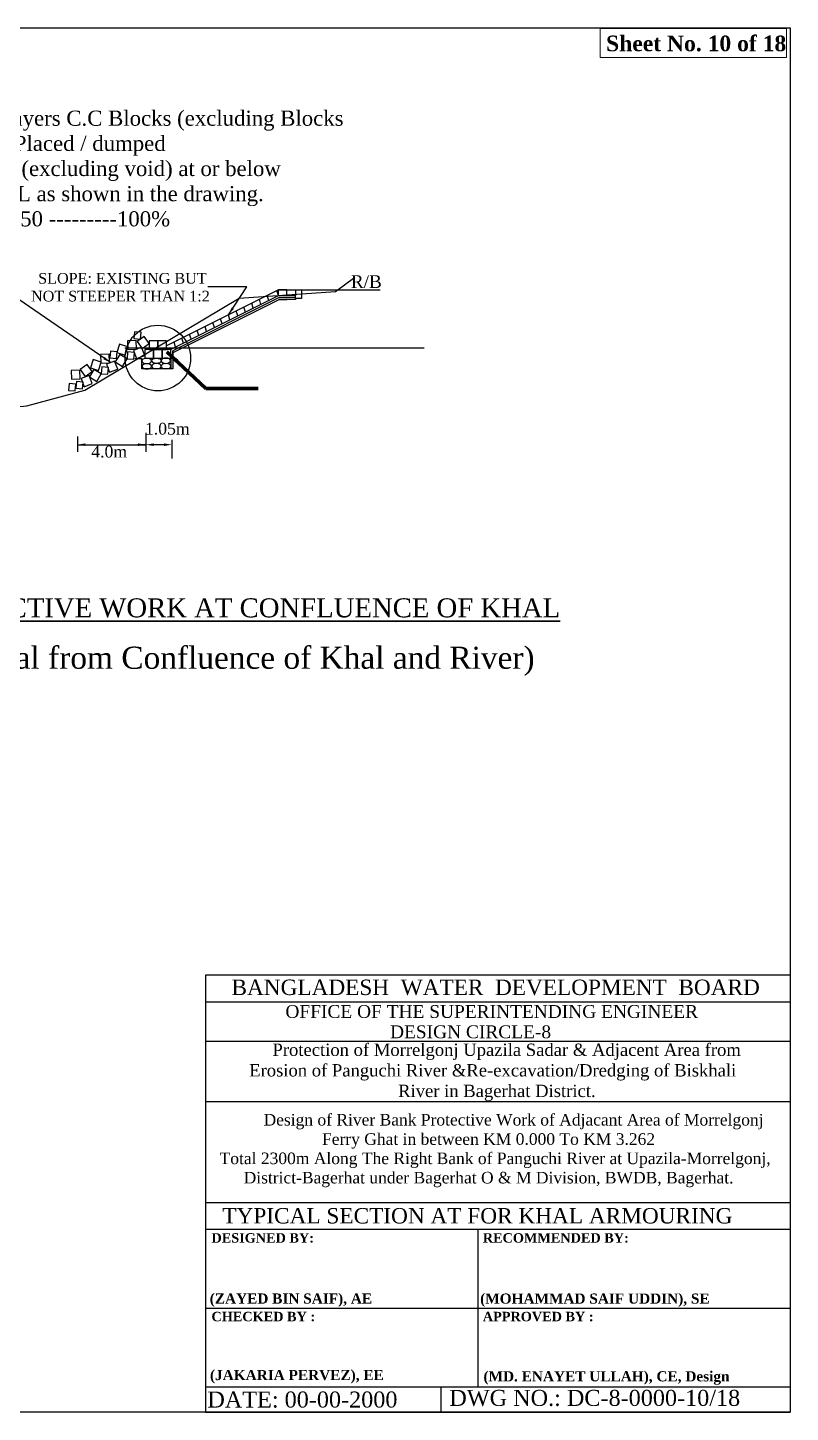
# Model space of a CAD drawing. Header units: metres. Extents: x -2434 to 11656, y -15288 to 8109.
# Drawn here: x 2015 to 2054.5, y -14062.1 to -13990.4 of the extents above; entities that cross this region are included whole.
import ezdxf
from ezdxf.enums import TextEntityAlignment as Align

# ---------------------------------------------------------------- set-up
doc = ezdxf.new("R2010")
doc.units = ezdxf.units.M
doc.layers.add('LINE', color=7, linetype='Continuous')
doc.styles.add('Kazi_T_H', font='timesbd.ttf')
doc.styles.get("Standard").update_dxf_attribs({"font": 'times.ttf'})
doc.dimstyles.get("Standard").update_dxf_attribs({"dimtxt": 0.5, "dimasz": 0.4075, "dimexe": 0.364, "dimexo": 0.219, "dimgap": 0.09, "dimtad": 0, "dimdec": 0, "dimlfac": 1000, "dimzin": 0, "dimdsep": 46, "dimtxsty": 'Standard', "dimcen": 0.09, "dimadec": 0, "dimazin": 0, "dimtfac": 1, "dimtdec": 0, "dimtofl": 0, "dimtmove": 0, "dimatfit": 3, "dimfxl": 1, "dimtolj": 1, "dimtzin": 0, "dimarcsym": 0})

msp = doc.modelspace()

# ---------------------------------------------------------------- hatches: boundary and pattern name
at = {"linetype": 'Continuous', "lineweight": -3, "ltscale": 0.5}
h = msp.add_hatch(dxfattribs=at)
h.set_pattern_fill('JIS_RC_10', color=0, style=0)
h.set_pattern_definition([(135, (2508.381, -13363.287), (7.07107, 7.07107), []), (135, (2507.656, -13363.287), (7.07107, 7.07107), []), (135, (2506.931, -13363.287), (7.07107, 7.07107), [])])
edge = h.paths.add_edge_path()
edge.add_ellipse((2021.652177, -14007.658134), major_axis=(0.244553, 0), ratio=0.560800088, start_angle=0, end_angle=360)

# ---------------------------------------------------------------- linework, layer by layer
at = {"color": 0, "linetype": 'Continuous', "lineweight": -3, "ltscale": 0.5}
for p, q in [((2027.976096, -14003.981176), (2022.179151, -14006.879649)), ((2027.993914, -14004.272267), (2022.404619, -14007.066914)), ((2028.014718, -14004.381176), (2022.503497, -14007.136786)), ((2027.477146, -14004.530651), (2027.396648, -14004.2709)), ((2027.477146, -14004.530651), (2027.396648, -14004.2709)), ((2027.976096, -14004.281176), (2027.895599, -14004.021424)), ((2027.976096, -14003.981176), (2033.245128, -14003.981176)), ((2028.416103, -14003.981176), (2027.976096, -14003.981176)), ((2027.976096, -14004.281176), (2027.976096, -14003.981176)), ((2027.976096, -14004.281176), (2028.416103, -14004.281176)), ((2028.014718, -14004.381176), (2028.416103, -14004.381176)), ((2028.214718, -14004.281176), (2028.211552, -14004.282759)), ((2028.416103, -14004.281176), (2028.416103, -14003.981176)), ((2028.416103, -14003.981176), (2029.166103, -14003.981176)), ((2028.866103, -14004.281176), (2028.416103, -14004.281176)), ((2028.866103, -14004.381176), (2028.416103, -14004.381176)), ((2028.866103, -14003.981176), (2028.866103, -14004.281176)), ((2028.866103, -14004.431176), (2028.866103, -14004.281176)), ((2029.166103, -14004.431176), (2028.866103, -14004.431176)), ((2028.866103, -14004.431176), (2028.866103, -14004.481176)), ((2029.166103, -14003.981176), (2029.166103, -14004.431176)), ((2028.025537, -14004.481176), (2022.503497, -14007.242195)), ((2025.867177, -14005.335636), (2025.786679, -14005.075884)), ((2026.269669, -14005.134389), (2026.189172, -14004.874638)), ((2026.672161, -14004.933143), (2026.591664, -14004.673392)), ((2026.672161, -14004.933143), (2026.591664, -14004.673392)), ((2027.074653, -14004.731897), (2026.994156, -14004.472146)), ((2027.074653, -14004.731897), (2026.994156, -14004.472146)), ((2028.025537, -14004.481176), (2028.416103, -14004.481176)), ((2028.866103, -14004.481176), (2028.416103, -14004.481176)), ((2024.6597, -14005.939374), (2024.579203, -14005.679623)), ((2025.062192, -14005.738128), (2024.981695, -14005.478376)), ((2025.062192, -14005.738128), (2024.981695, -14005.478376)), ((2025.464684, -14005.536882), (2025.384187, -14005.27713)), ((2023.049731, -14006.744358), (2022.969234, -14006.484607)), ((2023.452223, -14006.543112), (2023.371726, -14006.283361)), ((2023.452223, -14006.543112), (2023.371726, -14006.283361)), ((2023.854715, -14006.341866), (2023.774218, -14006.082115)), ((2024.257208, -14006.14062), (2024.17671, -14005.880869)), ((2020.01384, -14006.985728), (2035.529398, -14006.985728)), ((2022.504619, -14007.516913), (2022.503497, -14007.136786)), ((2022.503497, -14007.136786), (2022.503497, -14008.081639)), ((2022.647239, -14006.945605), (2022.566742, -14006.685853)), ((2020.902983, -14007.548746), (2020.537181, -14007.548746)), ((2020.902983, -14008.081639), (2020.902983, -14007.548746)), ((2022.404619, -14007.516913), (2022.404619, -14008.081639)), ((2022.503497, -14007.516913), (2022.504619, -14007.516913)), ((2022.503497, -14008.081639), (2020.902983, -14008.081639)), ((2017.558939, -14011.581699), (2017.558939, -14012.367996)), ((2021.101593, -14011.391168), (2021.101593, -14012.367996)), ((2017.558939, -14012.003996), (2021.101593, -14012.003996)), ((2021.101593, -14012.003996), (2020.694093, -14012.003996)), ((2022.044089, -14012.003996), (2021.509093, -14012.003996)), ((2022.451589, -14011.756544), (2022.451589, -14012.726092))]:
    msp.add_line(p, q, dxfattribs=at)
at = {"color": 0, "lineweight": -3, "ltscale": 0.5}
for p in [(2054.508439, -14039.495484), (2024.191938, -14062.135775)]:
    msp.add_line(p, (2054.508439, -14062.135775), dxfattribs=at)
at = {"color": 0, "linetype": 'Continuous', "lineweight": -3, "ltscale": 0.5}
for points in [[(1989.944476, -14003.095728), (1990.944476, -14003.415728), (1993.944476, -14004.415728), (1997.944476, -14006.215728), (2001.944476, -14008.635728), (2004.944476, -14009.285728), (2005.944476, -14009.585728), (2009.944476, -14010.035728), (2012.944476, -14010.185728), (2014.944476, -14009.985728), (2017.944476, -14009.185728), (2025.944476, -14004.415728), (2030.944476, -14004.065728), (2031.944476, -14003.325728)], [(2020.828516, -14006.529279), (2020.859133, -14006.180621), (2020.510475, -14006.150004), (2020.479858, -14006.498662), (2020.828516, -14006.529279)], [(2021.013125, -14006.39657), (2020.649539, -14006.661722), (2020.914691, -14007.025307), (2021.278276, -14006.760156), (2021.013125, -14006.39657)], [(2019.588173, -14007.537285), (2019.61879, -14007.188627), (2019.270132, -14007.15801), (2019.239515, -14007.506668), (2019.588173, -14007.537285)], [(2019.736014, -14006.799594), (2019.598598, -14007.228099), (2020.027104, -14007.365516), (2020.16452, -14006.93701), (2019.736014, -14006.799594)], [(2020.479409, -14007.579099), (2020.510026, -14007.230441), (2020.161368, -14007.199823), (2020.130751, -14007.548482), (2020.479409, -14007.579099)], [(2020.607811, -14006.602831), (2020.158224, -14006.622126), (2020.177519, -14007.071712), (2020.627105, -14007.052418), (2020.607811, -14006.602831)], [(2020.464115, -14007.119496), (2020.625719, -14007.539477), (2021.0457, -14007.377873), (2020.884096, -14006.957892), (2020.464115, -14007.119496)], [(2021.504622, -14007.066914), (2021.054624, -14007.066914), (2021.054624, -14007.516913), (2021.504622, -14007.516913), (2021.504622, -14007.066914)], [(2021.729152, -14006.616916), (2021.279154, -14006.616916), (2021.279154, -14007.066914), (2021.729152, -14007.066914), (2021.729152, -14006.616916)], [(2021.954621, -14007.066914), (2021.504622, -14007.066914), (2021.504622, -14007.516913), (2021.954621, -14007.516913), (2021.954621, -14007.066914)], [(2022.179151, -14006.616916), (2021.729152, -14006.616916), (2021.729152, -14007.066914), (2022.179151, -14007.066914), (2022.179151, -14006.616916)], [(2022.404619, -14007.066914), (2021.954621, -14007.066914), (2021.954621, -14007.516913), (2022.404619, -14007.516913), (2022.404619, -14007.066914)], [(2018.058166, -14007.847862), (2017.69458, -14008.113014), (2017.959732, -14008.4766), (2018.323318, -14008.211448), (2018.058166, -14007.847862)], [(2018.367993, -14007.595084), (2018.230577, -14008.023589), (2018.659082, -14008.161006), (2018.796498, -14007.7325), (2018.367993, -14007.595084)], [(2019.209377, -14007.313302), (2018.759791, -14007.332597), (2018.779085, -14007.782183), (2019.228672, -14007.762889), (2019.209377, -14007.313302)], [(2019.141762, -14008.356366), (2019.172379, -14008.007708), (2018.823721, -14007.977091), (2018.793103, -14008.325749), (2019.141762, -14008.356366)], [(2019.065681, -14007.829967), (2019.227285, -14008.249948), (2019.647266, -14008.088344), (2019.485662, -14007.668363), (2019.065681, -14007.829967)], [(2019.750528, -14007.328154), (2019.518539, -14007.713745), (2019.90413, -14007.945735), (2020.13612, -14007.560143), (2019.750528, -14007.328154)], [(2017.679348, -14008.147645), (2017.229762, -14008.16694), (2017.249056, -14008.616526), (2017.698643, -14008.597231), (2017.679348, -14008.147645)], [(2017.825887, -14009.106671), (2017.856504, -14008.758013), (2017.507846, -14008.727395), (2017.477228, -14009.076054), (2017.825887, -14009.106671)], [(2017.749806, -14008.580272), (2017.91141, -14009.000253), (2018.331391, -14008.838649), (2018.169787, -14008.418668), (2017.749806, -14008.580272)], [(2018.412881, -14008.105421), (2018.180891, -14008.491013), (2018.566483, -14008.723002), (2018.798472, -14008.33741), (2018.412881, -14008.105421)], [(2017.446132, -14009.219649), (2017.476749, -14008.87099), (2017.128091, -14008.840373), (2017.097474, -14009.189031), (2017.446132, -14009.219649)]]:
    msp.add_lwpolyline(points, dxfattribs=at)
msp.add_circle((2021.729622, -14007.516913), 1.698021, dxfattribs=at)
at = {"color": 0, "linetype": 'Continuous', "lineweight": -3, "ltscale": 0.5, "extrusion": (0, 0, -1)}
for centre in [(2021.150596, -14007.664472), (2021.15696, -14007.943476), (2021.658541, -14007.937138), (2022.144225, -14007.654965), (2022.150589, -14007.933969)]:
    msp.add_ellipse(centre, major_axis=(-0.24751, 0), ratio=0.554100865, dxfattribs=at)
at = {"color": 0, "linetype": 'Continuous', "lineweight": -3, "ltscale": 0.5}
msp.add_ellipse((2021.652177, -14007.658134), major_axis=(0.244553, 0), ratio=0.560800088, dxfattribs=at)
for points in [[(2017.966439, -14011.936079), (2017.966439, -14012.071913), (2017.558939, -14012.003996)], [(2020.694093, -14011.936079), (2020.694093, -14012.071913), (2021.101593, -14012.003996)], [(2021.509093, -14011.936079), (2021.509093, -14012.071913), (2021.101593, -14012.003996)], [(2022.044089, -14011.936079), (2022.044089, -14012.071913), (2022.451589, -14012.003996)]]:
    msp.add_solid(points, dxfattribs=at)
at = {"layer": 'LINE', "color": 0, "linetype": 'ByBlock', "lineweight": -3, "ltscale": 0.5}
for p, q in [((2054.508439, -14039.495484), (2024.191938, -14039.495484)), ((2024.191938, -14039.495484), (2024.191938, -14062.135775)), ((2054.508439, -14040.88317), (2024.191938, -14040.88317)), ((2054.508439, -14042.916073), (2024.191938, -14042.916073)), ((2054.508439, -14046.049081), (2024.191938, -14046.049081)), ((2054.508439, -14051.286091), (2024.191938, -14051.286091)), ((2054.508439, -14052.660299), (2024.191938, -14052.660299)), ((2038.324626, -14060.808251), (2038.324626, -14052.660299)), ((2024.191938, -14056.734275), (2054.508439, -14056.734275)), ((2024.191938, -14060.808251), (2054.508439, -14060.808251)), ((2036.410529, -14062.135775), (2036.410529, -14060.808251))]:
    msp.add_line(p, q, dxfattribs=at)
msp.add_lwpolyline([(1950.332029, -13990.399108), (2054.508439, -13990.399108), (2054.508439, -14062.135775), (1950.332029, -14062.135775)], close=True, dxfattribs=at)
at = {"layer": 'LINE', "color": 7, "lineweight": 13, "ltscale": 0.5}
msp.add_lwpolyline([(2054.31168, -13990.44776), (2044.644712, -13990.44776), (2044.644712, -13991.935349), (2054.31168, -13991.935349)], close=True, dxfattribs=at)

# ---------------------------------------------------------------- texts
at = {"color": 7, "lineweight": 30, "ltscale": 0.18, "attachment_point": 1}
for s, insert, char_height, width in [('{\\LTYPICAL X-SECTION FOR ARMOURING OF PROTECTIVE WORK AT CONFLUENCE OF KHAL}', (1979.272411, -14019.963752), 0.98488466, 65.77055161), ('(Limit of Wprk: To be Extended 20m towards Khal from Confluence of Khal and River)', (1979.876333, -14022.467752), 1.14501463, 61.1852012)]:
    msp.add_mtext(s, dxfattribs=dict(at, insert=insert, char_height=char_height, width=width))
at = {"layer": 'LINE', "color": 0, "linetype": 'ByBlock', "lineweight": -3, "ltscale": 0.5}
for s, height, p in [('1.05m', 0.6077414, (2021.058724, -14011.480753)), ('4.0m', 0.6077414, (2018.275986, -14012.666281)), ('DATE: 00-00-2000', 0.82970267, (2024.297417, -14061.889294)), ('DWG NO.: DC-8-0000-10/18', 0.82970267, (2036.838362, -14061.803894))]:
    msp.add_text(s, height=height, dxfattribs=at).set_placement(p)
for s, height, p in [('BANGLADESH  WATER  DEVELOPMENT  BOARD', 0.79784935, (2039.237918, -14040.515442)), ('OFFICE OF THE SUPERINTENDING ENGINEER', 0.66545781, (2039.032508, -14041.703126)), ('DESIGN CIRCLE-8', 0.66545781, (2037.934793, -14042.754268))]:
    msp.add_text(s, height=height, dxfattribs=at).set_placement(p, align=Align.CENTER)
at = {"layer": 'LINE', "lineweight": 50, "ltscale": 0.5}
msp.add_text('TYPICAL SECTION AT FOR KHAL ARMOURING', height=0.79854937, dxfattribs=at).set_placement((2038.289338, -14052.352324), align=Align.CENTER)
at = {"layer": 'LINE', "color": 0, "linetype": 'ByBlock', "lineweight": -3, "ltscale": 0.5, "style": 'Kazi_T_H'}
for s, p in [('DESIGNED BY:', (2024.507039, -14053.344727)), ('RECOMMENDED BY:', (2038.569065, -14053.344727)), ('CHECKED BY :', (2024.507039, -14057.418703)), ('APPROVED BY :', (2038.569065, -14057.418703))]:
    msp.add_text(s, height=0.48887714, dxfattribs=at).set_placement(p)
at = {"layer": 'LINE', "lineweight": 50, "ltscale": 0.5, "style": 'Kazi_T_H'}
for s, p in [('(ZAYED BIN SAIF), AE', (2024.416931, -14056.503306)), ('(MOHAMMAD SAIF UDDIN), SE ', (2038.43294, -14056.506196)), ('(JAKARIA PERVEZ), EE', (2024.429255, -14060.468174)), ('(MD. ENAYET ULLAH), CE, Design ', (2038.60397, -14060.533584))]:
    msp.add_text(s, height=0.52504534, dxfattribs=at).set_placement(p)
at = {"layer": 'LINE', "color": 7, "lineweight": 13, "ltscale": 0.5, "insert": (2044.959445, -13990.809002), "char_height": 0.80937248, "width": 10.00563135, "attachment_point": 1}
msp.add_mtext('{\\fTimes New Roman|b1|i0|c0|p18;Sheet No. 10 of 18}', dxfattribs=at)
at = {"layer": 'LINE', "color": 0, "linetype": 'ByBlock', "lineweight": -3, "ltscale": 0.5}
for s, insert, char_height, width, attachment_point in [('Assorted 2 Layers C.C Blocks (excluding Blocks at key) to be Placed / dumped \\P@ 2.00 m³/m (excluding void) at or below Working LWL as shown in the drawing. \\P350 x 350 x 350 ---------100%\\P ', (2008.099855, -13994.697066), 0.78176775, 23.21352196, 1), ('                  {\\C7;Protection of Morrelgonj Upazila Sadar & Adjacent Area from \\P             Erosion of Panguchi River &Re-excavation/Dredging of Biskhali\\P                                             River in Bagerhat District.}', (2023.326673, -14043.032729), 0.63883949, 32.85785464, 1), ('         {\\H0.7869x;Design of River Bank Protective Work of Adjacant Area of Morrelgonj \\PFerry Ghat in between KM 0.000 To KM 3.262 \\P   Total 2300m Along The Right Bank of Panguchi River at Upazila-Morrelgonj, \\PDistrict-Bagerhat under Bagerhat O & M Division, BWDB, Bagerhat.}', (2038.869084, -14046.67832), 0.76228098, 34.64249883, 2)]:
    msp.add_mtext(s, dxfattribs=dict(at, insert=insert, char_height=char_height, width=width, attachment_point=attachment_point))
for s, insert, char_height, attachment_point in [(' SLOPE: EXISTING BUT\\PNOT STEEPER THAN 1:2', (2019.789142, -14003.106134), 0.55362807, 2), ('R/B', (2031.732686, -14003.225636), 0.6582882, 1)]:
    msp.add_mtext(s, dxfattribs=dict(at, insert=insert, char_height=char_height, attachment_point=attachment_point))

# ---------------------------------------------------------------- leaders
at = {"color": 0, "linetype": 'Continuous', "lineweight": -3, "ltscale": 0.5}
for points in [[(2019.275671, -14007.749165), (2005.432125, -13998.23848), (2005.425912, -13998.193728)], [(2025.384187, -14005.27713), (2026.347112, -14003.819314), (2024.326106, -14003.819314)]]:
    msp.add_leader(points, dimstyle='Standard', override={"dimgap": 0.09, "dimtad": 0, "dimfxl": 0.15, "dimfxlon": 1}, dxfattribs=at)
at = {"layer": 'LINE', "color": 7, "lineweight": 13, "ltscale": 0.5}
msp.add_leader([(2022.201008, -14007.191372), (2024.221589, -14009.089829), (2026.919857, -14009.089829)], dimstyle='Standard', override={"dimtxt": 0.9, "dimasz": 0.7, "dimclrd": 7, "dimclre": 7, "dimclrt": 7, "dimlwd": 65535, "dimlwe": 65535}, dxfattribs=at)

doc.saveas('drawing.dxf')
